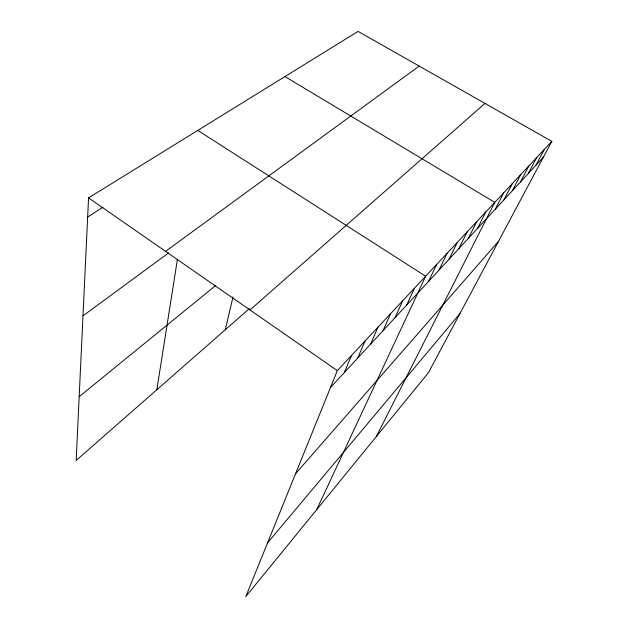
<?xml version="1.0" encoding="UTF-8"?>
<svg xmlns="http://www.w3.org/2000/svg" width="628" height="628" viewBox="0 0 628 628"><rect width="100%" height="100%" fill="white"/><g stroke="black" fill="none" stroke-linecap="round" stroke-linejoin="round"><path stroke-width="0.94" d="M551.839 141.355L337.33 370.622L245.799 596.6L428.414 372.71L551.839 141.355L358.07 31.4L88.556 197.883L76.161 460.457L249.394 308.607M156.843 389.737L177.457 259.121M225.303 329.731L233.004 297.028M344.387 372.475L351.429 355.558M357.764 357.999L364.978 341.067M370.653 344.058L378.025 327.125M383.08 330.618L390.592 313.694M395.067 317.65L402.705 300.749M406.63 305.13L414.386 288.26M316.7 509.669L425.658 276.21L197.781 130.42M428.602 281.36L436.546 264.576M439.043 270.064L447.073 253.327M449.146 259.136L457.247 242.455M458.927 248.555L467.083 231.936M468.402 238.302L476.613 221.755M477.578 228.372L485.837 211.903M376.266 436.648L494.77 202.349L284.939 76.577M495.366 209.132L503.695 192.812M503.986 199.806L512.338 183.572M512.338 190.763L520.722 174.608M520.455 181.987L528.855 165.925M528.329 173.469L536.744 157.487M535.982 165.188L544.398 149.307M267.552 542.89L459.994 313.513M295.56 473.74L498.499 241.34M330.485 387.515L543.408 157.149M249.975 309.965L484.981 103.416M79.175 396.676L215.639 285.552M82.99 315.837L168.673 252.872M165.556 251.349L419.166 66.073M87.653 217.005L102.961 207.256M88.556 197.883L337.33 370.622"/></g></svg>
